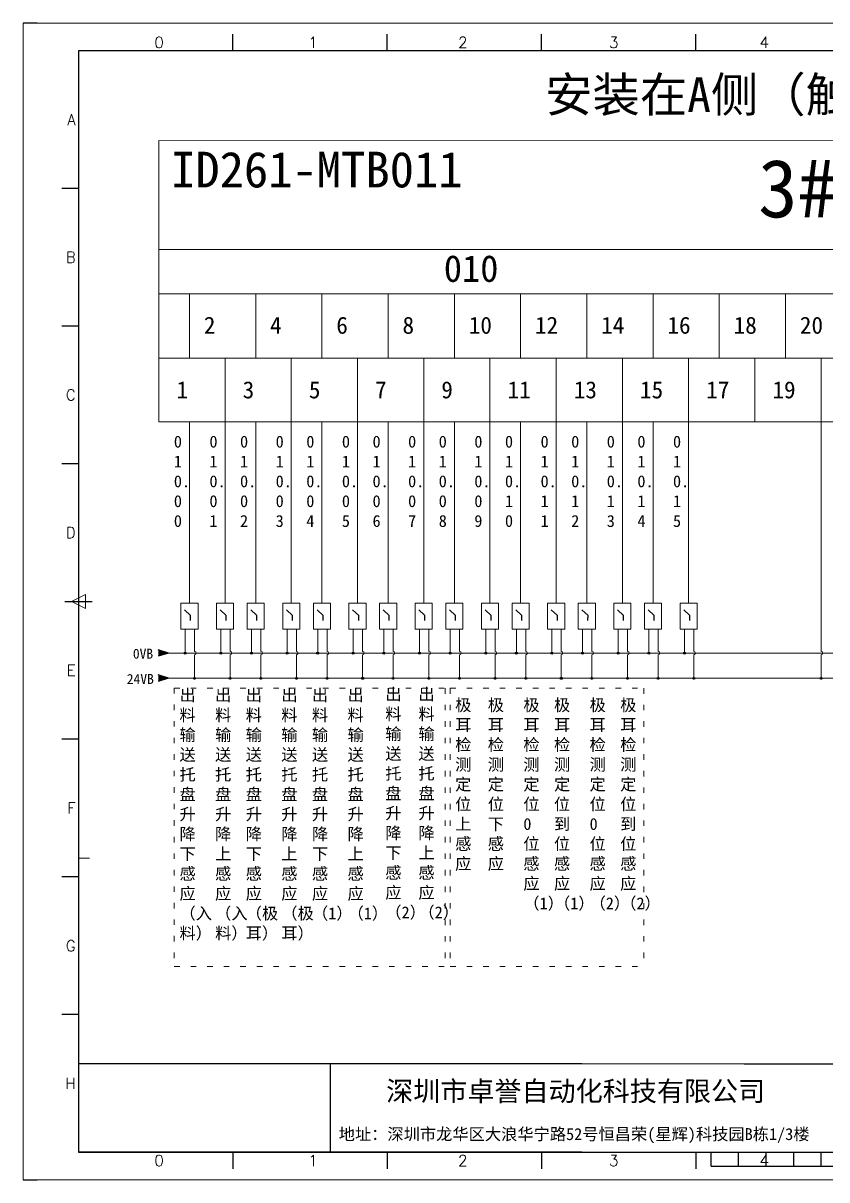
# Model space of a CAD drawing. Extents: x 35123 to 43919, y -4314 to -326.
# Drawn here: x 37283.1 to 37428.9, y -3963.9 to -3753.9 of the extents above; entities that cross this region are included whole.
import ezdxf
from ezdxf.enums import TextEntityAlignment as Align

# ---------------------------------------------------------------- set-up
doc = ezdxf.new("R2010")
doc.units = 0
doc.header["$MEASUREMENT"] = 0
doc.linetypes.add('2', pattern=[15, 1, -2, 1, -2, 1, -2, 1, -2, 1, -2])
doc.linetypes.add('ACAD_ISO02W100', pattern=[15, 12, -3])
for name, color, linetype in [('AE_BOR', 1, 'Continuous'), ('SYMS', 7, 'Continuous'), ('细实线层', 7, 'Continuous')]:
    doc.layers.add(name, color=color, linetype=linetype)
doc.styles.add('WD', font='romans.shx', dxfattribs={"bigfont": 'gbcbig.shx'})

# ---------------------------------------------------------------- blocks, each defined once
blk = doc.blocks.new('gb_a2_a')
for p, q in [((584, 410), (25, 410)), ((25, 410), (25, 10)), ((25, 10), (584, 10))]:
    blk.add_line(p, q)
at = {"lineweight": 9, "ltscale": 0.1}
blk.add_line((25, 116.86), (29, 116.86), dxfattribs=at)
at = {"layer": 'AE_BOR', "lineweight": 30}
for p, q in [((10, 420), (4.93, 420)), ((4.93, 0), (10, 0))]:
    blk.add_line(p, q, dxfattribs=at)
at = {"layer": 'AE_BOR', "color": 1, "lineweight": 15}
for p, q in [((4.93, 420), (598.93, 420)), ((4.93, 0), (4.93, 420)), ((22.5, 210), (27.5, 212.5)), ((27.5, 207.5), (22.5, 210)), ((27.5, 212.5), (27.5, 207.5)), ((598.93, 0), (4.93, 0))]:
    blk.add_line(p, q, dxfattribs=at)
at = {"layer": 'AE_BOR'}
for p, q in [((81, 410), (81, 416)), ((137, 410), (137, 416)), ((193, 410), (193, 416)), ((249, 410), (249, 416)), ((25, 360), (19, 360)), ((25, 310), (19, 310)), ((25, 260), (19, 260)), ((25, 160), (19, 160)), ((25, 110), (19, 110)), ((25, 60), (19, 60)), ((81, 10), (81, 4)), ((137, 10), (137, 4)), ((193, 10), (193, 4)), ((249, 10), (249, 4))]:
    blk.add_line(p, q, dxfattribs=at)
at = {"layer": 'AE_BOR', "color": 2, "lineweight": 30}
for p, q in [((20, 210), (30, 210)), ((254.5, 5), (254.5, 10)), ((264.5, 5), (264.5, 10)), ((274.5, 5), (274.5, 10)), ((284.5, 5), (284.5, 10)), ((294.5, 5), (294.5, 10)), ((254.5, 5), (354.5, 5))]:
    blk.add_line(p, q, dxfattribs=at)
at = {"layer": 'AE_BOR', "style": 'WD'}
for s, p in [('0', (54.27, 411)), ('1', (110.12, 411)), ('2', (164.42, 411)), ('3', (219.22, 411)), ('4', (273.82, 411)), ('0', (54.27, 5)), ('1', (110.12, 5)), ('2', (164.42, 5)), ('3', (219.22, 5)), ('4', (273.82, 5))]:
    blk.add_text(s, height=4, dxfattribs=at).set_placement(p, align=Align.CENTER)
for s, p in [('A', (24, 385)), ('B', (24, 335)), ('C', (24, 285)), ('D', (24, 235)), ('E', (24, 185)), ('F', (24, 135)), ('G', (24, 85)), ('H', (24, 35))]:
    blk.add_text(s, height=4, dxfattribs=at).set_placement(p, align=Align.MIDDLE_RIGHT)
blk = doc.blocks.new('WDDOT')
blk.add_hatch(color=256).paths.add_polyline_path([(0.5, 0, 1), (-0.5, 0, 1)])
blk.add_circle((0, 0), 0.5)

msp = doc.modelspace()

# ---------------------------------------------------------------- hatches: boundary and pattern name
for points in [[(37309.438, -3868.226), (37307.576, -3868.823), (37307.576, -3867.629)], [(37309.438, -3872.809), (37307.576, -3873.406), (37307.576, -3872.213)]]:
    msp.add_hatch(color=256).paths.add_polyline_path(points)
h = msp.add_hatch(color=256)
edge = h.paths.add_edge_path()
edge.add_arc((37312.482, -3868.234), 0.177, 0, 360)
h = msp.add_hatch(color=256)
edge = h.paths.add_edge_path()
edge.add_arc((37318.938, -3868.234), 0.177, 0, 360)
h = msp.add_hatch(color=256)
edge = h.paths.add_edge_path()
edge.add_arc((37324.495, -3868.234), 0.177, 0, 360)
h = msp.add_hatch(color=256)
edge = h.paths.add_edge_path()
edge.add_arc((37330.951, -3868.234), 0.177, 0, 360)
h = msp.add_hatch(color=256)
edge = h.paths.add_edge_path()
edge.add_arc((37336.508, -3868.234), 0.177, 0, 360)
h = msp.add_hatch(color=256)
edge = h.paths.add_edge_path()
edge.add_arc((37342.965, -3868.234), 0.177, 0, 360)
h = msp.add_hatch(color=256)
edge = h.paths.add_edge_path()
edge.add_arc((37348.521, -3868.234), 0.177, 0, 360)
h = msp.add_hatch(color=256)
edge = h.paths.add_edge_path()
edge.add_arc((37354.978, -3868.234), 0.177, 0, 360)
h = msp.add_hatch(color=256)
edge = h.paths.add_edge_path()
edge.add_arc((37360.534, -3868.234), 0.177, 0, 360)
h = msp.add_hatch(color=256)
edge = h.paths.add_edge_path()
edge.add_arc((37366.991, -3868.234), 0.177, 0, 360)
h = msp.add_hatch(color=256)
edge = h.paths.add_edge_path()
edge.add_arc((37372.548, -3868.234), 0.177, 0, 360)
h = msp.add_hatch(color=256)
edge = h.paths.add_edge_path()
edge.add_arc((37379.004, -3868.234), 0.177, 0, 360)
h = msp.add_hatch(color=256)
edge = h.paths.add_edge_path()
edge.add_arc((37384.561, -3868.234), 0.177, 0, 360)
h = msp.add_hatch(color=256)
edge = h.paths.add_edge_path()
edge.add_arc((37391.017, -3868.234), 0.177, 0, 360)
h = msp.add_hatch(color=256)
edge = h.paths.add_edge_path()
edge.add_arc((37396.574, -3868.234), 0.177, 0, 360)
h = msp.add_hatch(color=256)
edge = h.paths.add_edge_path()
edge.add_arc((37403.031, -3868.234), 0.177, 0, 360)
h = msp.add_hatch(color=256)
edge = h.paths.add_edge_path()
edge.add_arc((37314.187, -3872.818), 0.177, 0, 360)
h = msp.add_hatch(color=256)
edge = h.paths.add_edge_path()
edge.add_arc((37320.643, -3872.818), 0.177, 0, 360)
h = msp.add_hatch(color=256)
edge = h.paths.add_edge_path()
edge.add_arc((37326.2, -3872.818), 0.177, 0, 360)
h = msp.add_hatch(color=256)
edge = h.paths.add_edge_path()
edge.add_arc((37332.657, -3872.818), 0.177, 0, 360)
h = msp.add_hatch(color=256)
edge = h.paths.add_edge_path()
edge.add_arc((37338.213, -3872.818), 0.177, 0, 360)
h = msp.add_hatch(color=256)
edge = h.paths.add_edge_path()
edge.add_arc((37344.67, -3872.818), 0.177, 0, 360)
h = msp.add_hatch(color=256)
edge = h.paths.add_edge_path()
edge.add_arc((37350.226, -3872.818), 0.177, 0, 360)
h = msp.add_hatch(color=256)
edge = h.paths.add_edge_path()
edge.add_arc((37356.683, -3872.818), 0.177, 0, 360)
h = msp.add_hatch(color=256)
edge = h.paths.add_edge_path()
edge.add_arc((37362.24, -3872.818), 0.177, 0, 360)
h = msp.add_hatch(color=256)
edge = h.paths.add_edge_path()
edge.add_arc((37368.696, -3872.818), 0.177, 0, 360)
h = msp.add_hatch(color=256)
edge = h.paths.add_edge_path()
edge.add_arc((37374.253, -3872.818), 0.177, 0, 360)
h = msp.add_hatch(color=256)
edge = h.paths.add_edge_path()
edge.add_arc((37380.709, -3872.818), 0.177, 0, 360)
h = msp.add_hatch(color=256)
edge = h.paths.add_edge_path()
edge.add_arc((37386.266, -3872.818), 0.177, 0, 360)
h = msp.add_hatch(color=256)
edge = h.paths.add_edge_path()
edge.add_arc((37392.723, -3872.818), 0.177, 0, 360)
h = msp.add_hatch(color=256)
edge = h.paths.add_edge_path()
edge.add_arc((37398.279, -3872.818), 0.177, 0, 360)
h = msp.add_hatch(color=256)
edge = h.paths.add_edge_path()
edge.add_arc((37404.736, -3872.818), 0.177, 0, 360)
h = msp.add_hatch(color=256)
edge = h.paths.add_edge_path()
edge.add_arc((37427.845, -3872.818), 0.177, 0, 360)

# ---------------------------------------------------------------- linework, layer by layer
at = {"lineweight": 0}
for p, q in [((37561.462, -3775.222), (37307.689, -3775.204)), ((37307.699, -3826.245), (37307.689, -3775.204)), ((37433.388, -3803.005), (37307.687, -3803.005)), ((37313.256, -3814.686), (37313.256, -3803.005)), ((37325.269, -3814.686), (37325.269, -3803.005)), ((37337.282, -3814.686), (37337.282, -3803.005)), ((37349.295, -3814.686), (37349.295, -3803.005)), ((37361.309, -3814.686), (37361.309, -3803.005)), ((37373.322, -3814.686), (37373.322, -3803.005)), ((37385.335, -3814.686), (37385.335, -3803.005)), ((37397.348, -3814.686), (37397.348, -3803.005)), ((37409.361, -3814.686), (37409.361, -3803.005)), ((37421.375, -3814.686), (37421.375, -3803.005)), ((37307.699, -3814.686), (37433.388, -3814.686)), ((37307.699, -3814.686), (37313.256, -3814.686)), ((37319.712, -3826.245), (37319.712, -3814.686)), ((37331.726, -3826.245), (37331.726, -3814.686)), ((37343.739, -3826.245), (37343.739, -3814.686)), ((37355.752, -3826.245), (37355.752, -3814.686)), ((37367.765, -3826.245), (37367.765, -3814.686)), ((37379.778, -3826.245), (37379.778, -3814.686)), ((37391.792, -3826.245), (37391.792, -3814.686)), ((37403.805, -3826.245), (37403.805, -3814.686)), ((37415.818, -3826.245), (37415.818, -3814.686)), ((37427.831, -3826.245), (37427.831, -3814.686)), ((37307.699, -3826.245), (37433.387, -3826.245)), ((37313.256, -3826.245), (37313.256, -3859.16)), ((37313.256, -3826.245), (37313.256, -3859.16)), ((37319.712, -3826.245), (37319.712, -3859.16)), ((37319.712, -3826.245), (37319.712, -3859.16)), ((37319.712, -3826.245), (37319.712, -3859.16)), ((37325.269, -3826.245), (37325.269, -3859.16)), ((37325.269, -3826.245), (37325.269, -3859.16)), ((37325.269, -3826.245), (37325.269, -3859.16)), ((37331.726, -3826.245), (37331.726, -3859.16)), ((37331.726, -3826.245), (37331.726, -3859.16)), ((37331.726, -3826.245), (37331.726, -3859.16)), ((37337.282, -3826.245), (37337.282, -3859.16)), ((37337.282, -3826.245), (37337.282, -3859.16)), ((37337.282, -3826.245), (37337.282, -3859.16)), ((37343.739, -3826.245), (37343.739, -3859.16)), ((37343.739, -3826.245), (37343.739, -3859.16)), ((37343.739, -3826.245), (37343.739, -3859.16)), ((37349.295, -3826.245), (37349.295, -3859.16)), ((37349.295, -3826.245), (37349.295, -3859.16)), ((37349.295, -3826.245), (37349.295, -3859.16)), ((37355.752, -3826.245), (37355.752, -3859.16)), ((37355.752, -3826.245), (37355.752, -3859.16)), ((37361.309, -3826.245), (37361.309, -3859.16)), ((37361.309, -3826.245), (37361.309, -3859.16)), ((37367.765, -3826.245), (37367.765, -3859.16)), ((37367.765, -3826.245), (37367.765, -3859.16)), ((37373.322, -3826.245), (37373.322, -3859.16)), ((37373.322, -3826.245), (37373.322, -3859.16)), ((37379.778, -3826.245), (37379.778, -3859.16)), ((37385.335, -3826.245), (37385.335, -3859.16)), ((37391.792, -3826.245), (37391.792, -3859.16)), ((37397.348, -3826.245), (37397.348, -3859.16)), ((37403.805, -3826.245), (37403.805, -3859.16)), ((37427.845, -3826.245), (37427.845, -3867.924)), ((37312.482, -3863.891), (37312.482, -3868.234)), ((37314.187, -3863.891), (37314.187, -3867.924)), ((37318.938, -3863.891), (37318.938, -3868.234)), ((37320.643, -3863.891), (37320.643, -3867.924)), ((37324.495, -3863.891), (37324.495, -3868.234)), ((37326.2, -3863.891), (37326.2, -3867.924)), ((37330.951, -3863.891), (37330.951, -3868.234)), ((37332.657, -3863.891), (37332.657, -3867.924)), ((37336.508, -3863.891), (37336.508, -3868.234)), ((37338.213, -3863.891), (37338.213, -3867.924)), ((37342.965, -3863.891), (37342.965, -3868.234)), ((37344.67, -3863.891), (37344.67, -3867.924)), ((37348.521, -3863.891), (37348.521, -3868.234)), ((37350.226, -3863.891), (37350.226, -3867.924)), ((37354.978, -3863.891), (37354.978, -3868.234)), ((37356.683, -3863.891), (37356.683, -3867.924)), ((37360.534, -3863.891), (37360.534, -3868.234)), ((37362.24, -3863.891), (37362.24, -3867.924)), ((37366.991, -3863.891), (37366.991, -3868.234)), ((37368.696, -3863.891), (37368.696, -3867.924)), ((37372.548, -3863.891), (37372.548, -3868.234)), ((37374.253, -3863.891), (37374.253, -3867.924)), ((37379.004, -3863.891), (37379.004, -3868.234)), ((37380.709, -3863.891), (37380.709, -3867.924)), ((37384.561, -3863.891), (37384.561, -3868.234)), ((37386.266, -3863.891), (37386.266, -3867.924)), ((37391.017, -3863.891), (37391.017, -3868.234)), ((37392.723, -3863.891), (37392.723, -3867.924)), ((37396.574, -3863.891), (37396.574, -3868.234)), ((37398.279, -3863.891), (37398.279, -3867.924)), ((37403.031, -3863.891), (37403.031, -3868.234)), ((37404.736, -3863.891), (37404.736, -3867.924)), ((37309.438, -3868.226), (37565.782, -3868.226)), ((37314.187, -3868.529), (37314.187, -3872.809)), ((37320.643, -3868.529), (37320.643, -3872.809)), ((37326.2, -3868.529), (37326.2, -3872.809)), ((37332.657, -3868.529), (37332.657, -3872.809)), ((37338.213, -3868.529), (37338.213, -3872.809)), ((37344.67, -3868.529), (37344.67, -3872.809)), ((37350.226, -3868.529), (37350.226, -3872.809)), ((37356.683, -3868.529), (37356.683, -3872.809)), ((37362.24, -3868.529), (37362.24, -3872.809)), ((37368.696, -3868.529), (37368.696, -3872.809)), ((37374.253, -3868.529), (37374.253, -3872.809)), ((37380.709, -3868.529), (37380.709, -3872.809)), ((37386.266, -3868.529), (37386.266, -3872.809)), ((37392.723, -3868.529), (37392.723, -3872.809)), ((37398.279, -3868.529), (37398.279, -3872.809)), ((37404.736, -3868.529), (37404.736, -3872.809)), ((37427.845, -3868.529), (37427.845, -3872.809)), ((37309.438, -3872.809), (37565.782, -3872.809))]:
    msp.add_line(p, q, dxfattribs=at)
at = {"linetype": 'ACAD_ISO02W100'}
for p, q in [((37313.467, -3861.43), (37312.361, -3860.357)), ((37313.465, -3862.336), (37313.467, -3861.43)), ((37319.924, -3861.43), (37318.818, -3860.357)), ((37319.922, -3862.336), (37319.924, -3861.43)), ((37325.481, -3861.43), (37324.374, -3860.357)), ((37325.478, -3862.336), (37325.481, -3861.43)), ((37331.937, -3861.43), (37330.831, -3860.357)), ((37331.935, -3862.336), (37331.937, -3861.43)), ((37337.494, -3861.43), (37336.388, -3860.357)), ((37337.491, -3862.336), (37337.494, -3861.43)), ((37343.95, -3861.43), (37342.844, -3860.357)), ((37343.948, -3862.336), (37343.95, -3861.43)), ((37349.507, -3861.43), (37348.401, -3860.357)), ((37349.505, -3862.336), (37349.507, -3861.43)), ((37355.964, -3861.43), (37354.857, -3860.357)), ((37355.961, -3862.336), (37355.964, -3861.43)), ((37361.52, -3861.43), (37360.414, -3860.357)), ((37361.518, -3862.336), (37361.52, -3861.43)), ((37367.977, -3861.43), (37366.871, -3860.357)), ((37367.974, -3862.336), (37367.977, -3861.43)), ((37373.533, -3861.43), (37372.427, -3860.357)), ((37373.531, -3862.336), (37373.533, -3861.43)), ((37379.99, -3861.43), (37378.884, -3860.357)), ((37379.988, -3862.336), (37379.99, -3861.43)), ((37385.547, -3861.43), (37384.44, -3860.357)), ((37385.544, -3862.336), (37385.547, -3861.43)), ((37392.003, -3861.43), (37390.897, -3860.357)), ((37392.001, -3862.336), (37392.003, -3861.43)), ((37397.56, -3861.43), (37396.454, -3860.357)), ((37397.557, -3862.336), (37397.56, -3861.43)), ((37404.016, -3861.43), (37402.91, -3860.357)), ((37404.014, -3862.336), (37404.016, -3861.43))]:
    msp.add_line(p, q, dxfattribs=at)
for p, q in [((37309.438, -3868.226), (37307.576, -3867.629)), ((37309.438, -3868.226), (37307.576, -3868.823)), ((37309.438, -3872.809), (37307.576, -3872.213)), ((37309.438, -3872.809), (37307.576, -3873.406)), ((37338.766, -3942.785), (37338.766, -3958.87)), ((37413.88, -3958.87), (37473.83, -3958.87))]:
    msp.add_line(p, q)
at = {"linetype": '2', "lineweight": 0}
for p, q in [((37310.474, -3874.593), (37359.643, -3874.61)), ((37310.474, -3874.593), (37310.474, -3925.151)), ((37359.643, -3874.61), (37359.643, -3925.169)), ((37360.543, -3874.61), (37395.697, -3874.61)), ((37360.543, -3874.61), (37360.543, -3925.169)), ((37395.697, -3874.61), (37395.697, -3925.169)), ((37310.474, -3925.151), (37359.643, -3925.151)), ((37360.543, -3925.151), (37395.697, -3925.151))]:
    msp.add_line(p, q, dxfattribs=at)
at = {"ltscale": 2}
for p, q in [((37384.419, -3942.785), (37293.114, -3942.785)), ((37413.88, -3942.785), (37572.614, -3942.785)), ((37384.419, -3958.87), (37293.114, -3958.87))]:
    msp.add_line(p, q, dxfattribs=at)
at = {"lineweight": 9, "ltscale": 0.1}
for p, q in [((37384.419, -3942.785), (37413.88, -3942.785)), ((37384.419, -3958.87), (37413.88, -3958.87)), ((37412.523, -3958.87), (37412.523, -3958.87)), ((37412.523, -3958.87), (37412.523, -3958.87))]:
    msp.add_line(p, q, dxfattribs=at)
at = {"lineweight": 0}
for points in [[(37311.702, -3859.16), (37314.81, -3859.16), (37314.81, -3863.891), (37311.702, -3863.891)], [(37318.159, -3859.16), (37321.266, -3859.16), (37321.266, -3863.891), (37318.159, -3863.891)], [(37323.715, -3859.16), (37326.823, -3859.16), (37326.823, -3863.891), (37323.715, -3863.891)], [(37330.172, -3859.16), (37333.279, -3859.16), (37333.279, -3863.891), (37330.172, -3863.891)], [(37335.729, -3859.16), (37338.836, -3859.16), (37338.836, -3863.891), (37335.729, -3863.891)], [(37342.185, -3859.16), (37345.293, -3859.16), (37345.293, -3863.891), (37342.185, -3863.891)], [(37347.742, -3859.16), (37350.849, -3859.16), (37350.849, -3863.891), (37347.742, -3863.891)], [(37354.198, -3859.16), (37357.306, -3859.16), (37357.306, -3863.891), (37354.198, -3863.891)], [(37359.755, -3859.16), (37362.862, -3859.16), (37362.862, -3863.891), (37359.755, -3863.891)], [(37366.212, -3859.16), (37369.319, -3859.16), (37369.319, -3863.891), (37366.212, -3863.891)], [(37371.768, -3859.16), (37374.876, -3859.16), (37374.876, -3863.891), (37371.768, -3863.891)], [(37378.225, -3859.16), (37381.332, -3859.16), (37381.332, -3863.891), (37378.225, -3863.891)], [(37383.781, -3859.16), (37386.889, -3859.16), (37386.889, -3863.891), (37383.781, -3863.891)], [(37390.238, -3859.16), (37393.345, -3859.16), (37393.345, -3863.891), (37390.238, -3863.891)], [(37395.795, -3859.16), (37398.902, -3859.16), (37398.902, -3863.891), (37395.795, -3863.891)], [(37402.251, -3859.16), (37405.359, -3859.16), (37405.359, -3863.891), (37402.251, -3863.891)]]:
    msp.add_lwpolyline(points, close=True, dxfattribs=at)
for centre in [(37312.482, -3868.234), (37318.938, -3868.234), (37324.495, -3868.234), (37330.951, -3868.234), (37336.508, -3868.234), (37342.965, -3868.234), (37348.521, -3868.234), (37354.978, -3868.234), (37360.534, -3868.234), (37366.991, -3868.234), (37372.548, -3868.234), (37379.004, -3868.234), (37384.561, -3868.234), (37391.017, -3868.234), (37396.574, -3868.234), (37403.031, -3868.234), (37314.187, -3872.818), (37320.643, -3872.818), (37326.2, -3872.818), (37332.657, -3872.818), (37338.213, -3872.818), (37344.67, -3872.818), (37350.226, -3872.818), (37356.683, -3872.818), (37362.24, -3872.818), (37368.696, -3872.818), (37374.253, -3872.818), (37380.709, -3872.818), (37386.266, -3872.818), (37392.723, -3872.818), (37398.279, -3872.818), (37404.736, -3872.818), (37427.845, -3872.818)]:
    msp.add_circle(centre, 0.177)
for centre in [(37314.187, -3868.226), (37320.643, -3868.226), (37326.2, -3868.226), (37332.657, -3868.226), (37338.213, -3868.226), (37344.67, -3868.226), (37350.226, -3868.226), (37356.683, -3868.226), (37362.24, -3868.226), (37368.696, -3868.226), (37374.253, -3868.226), (37380.709, -3868.226), (37386.266, -3868.226), (37392.723, -3868.226), (37398.279, -3868.226), (37404.736, -3868.226), (37427.845, -3868.226)]:
    msp.add_arc(centre, 0.302, 270, 90, dxfattribs=at)
at = {"layer": '细实线层', "lineweight": 0}
for p, q in [((37422.633, -3794.967), (37307.693, -3794.991)), ((37422.633, -3794.967), (37428.172, -3794.967)), ((37433.388, -3794.967), (37428.172, -3794.967))]:
    msp.add_line(p, q, dxfattribs=at)

# ---------------------------------------------------------------- block references
at = {"xscale": 0.5, "yscale": 0.5, "zscale": 0.5}
msp.add_blockref('gb_a2_a', (37280.614, -3963.87), dxfattribs=at)
at = {"layer": 'SYMS', "lineweight": -3, "xscale": 0.2249999999999091, "yscale": 0.2250000000000227, "zscale": 0.225}
for p in [(37312.482, -3868.234), (37312.482, -3868.234), (37318.938, -3868.234), (37318.938, -3868.234), (37324.495, -3868.234), (37324.495, -3868.234), (37330.951, -3868.234), (37330.951, -3868.234), (37336.508, -3868.234), (37336.508, -3868.234), (37342.965, -3868.234), (37342.965, -3868.234), (37348.521, -3868.234), (37348.521, -3868.234), (37354.978, -3868.234), (37354.978, -3868.234), (37360.534, -3868.234), (37360.534, -3868.234), (37366.991, -3868.234), (37366.991, -3868.234), (37372.548, -3868.234), (37372.548, -3868.234), (37379.004, -3868.234), (37379.004, -3868.234), (37384.561, -3868.234), (37384.561, -3868.234), (37391.017, -3868.234), (37391.017, -3868.234), (37396.574, -3868.234), (37396.574, -3868.234), (37403.031, -3868.234), (37403.031, -3868.234), (37314.187, -3872.818), (37314.187, -3872.818), (37320.643, -3872.818), (37320.643, -3872.818), (37326.2, -3872.818), (37326.2, -3872.818), (37332.657, -3872.818), (37332.657, -3872.818), (37338.213, -3872.818), (37338.213, -3872.818), (37344.67, -3872.818), (37344.67, -3872.818), (37350.226, -3872.818), (37350.226, -3872.818), (37356.683, -3872.818), (37356.683, -3872.818), (37362.24, -3872.818), (37362.24, -3872.818), (37368.696, -3872.818), (37368.696, -3872.818), (37374.253, -3872.818), (37374.253, -3872.818), (37380.709, -3872.818), (37380.709, -3872.818), (37386.266, -3872.818), (37386.266, -3872.818), (37392.723, -3872.818), (37392.723, -3872.818), (37398.279, -3872.818), (37398.279, -3872.818), (37404.736, -3872.818), (37404.736, -3872.818), (37427.845, -3872.818), (37427.845, -3872.818)]:
    msp.add_blockref('WDDOT', p, dxfattribs=at)

# ---------------------------------------------------------------- texts
at = {"lineweight": 0, "attachment_point": 1}
for s, insert, char_height, width in [('{\\fSimSun|b0|i0|c134|p2;安装在A侧（触摸屏侧）配对区下}', (37377.771, -3763.694), 6.3, 141.24916), ('{\\fSimSun|b0|i0|c134|p2;ID261-MTB011}', (37309.903, -3777.216), 6.48, 79.50995), ('{\\fSimSun|b0|i0|c134|p2;3#-CN2}', (37416.412, -3778.605), 10.53, 52.20126), ('{\\fSimSun|b0|i0|c134|p2;010}', (37359.388, -3795.982), 4.86, 21.99547), ('{\\fSimSun|b0|i0|c134|p2;2}', (37315.857, -3807.168), 3.09582, 6.79376), ('{\\fSimSun|b0|i0|c134|p2;4}', (37327.87, -3807.168), 3.09582, 6.79376), ('{\\fSimSun|b0|i0|c134|p2;6}', (37339.883, -3807.168), 3.09582, 6.79376), ('{\\fSimSun|b0|i0|c134|p2;8}', (37351.896, -3807.168), 3.09582, 6.79376), ('{\\fSimSun|b0|i0|c134|p2;10}', (37363.91, -3807.168), 3.09582, 6.79376), ('{\\fSimSun|b0|i0|c134|p2;12}', (37375.923, -3807.168), 3.09582, 6.79376), ('{\\fSimSun|b0|i0|c134|p2;14}', (37387.936, -3807.168), 3.09582, 6.79376), ('{\\fSimSun|b0|i0|c134|p2;16}', (37399.949, -3807.168), 3.09582, 6.79376), ('{\\fSimSun|b0|i0|c134|p2;18}', (37411.962, -3807.168), 3.09582, 6.79376), ('{\\fSimSun|b0|i0|c134|p2;20}', (37423.976, -3807.168), 3.09582, 6.79376), ('{\\fSimSun|b0|i0|c134|p2;1}', (37310.881, -3818.893), 3.09582, 6.79376), ('{\\fSimSun|b0|i0|c134|p2;3}', (37322.894, -3818.893), 3.09582, 6.79376), ('{\\fSimSun|b0|i0|c134|p2;5}', (37334.908, -3818.893), 3.09582, 6.79376), ('{\\fSimSun|b0|i0|c134|p2;7}', (37346.921, -3818.893), 3.09582, 6.79376), ('{\\fSimSun|b0|i0|c134|p2;9}', (37358.934, -3818.893), 3.09582, 6.79376), ('{\\fSimSun|b0|i0|c134|p2;11}', (37370.947, -3818.893), 3.09582, 6.79376), ('{\\fSimSun|b0|i0|c134|p2;13}', (37382.96, -3818.893), 3.09582, 6.79376), ('{\\fSimSun|b0|i0|c134|p2;15}', (37394.974, -3818.893), 3.09582, 6.79376), ('{\\fSimSun|b0|i0|c134|p2;17}', (37406.987, -3818.893), 3.09582, 6.79376), ('{\\fSimSun|b0|i0|c134|p2;19}', (37419, -3818.893), 3.09582, 6.79376), ('{\\f@SimHei|b0|i0|c134|p49;0\\P1\\P0.\\P0\\P0}', (37310.416, -3828.767), 2.16, 3.85255), ('{\\f@SimHei|b0|i0|c134|p49;0\\P1\\P0.\\P0\\P1}', (37316.872, -3828.767), 2.16, 3.85255), ('{\\f@SimHei|b0|i0|c134|p49;0\\P1\\P0.\\P0\\P2}', (37322.429, -3828.767), 2.16, 3.85255), ('{\\f@SimHei|b0|i0|c134|p49;0\\P1\\P0.\\P0\\P3}', (37328.886, -3828.767), 2.16, 3.85255), ('{\\f@SimHei|b0|i0|c134|p49;0\\P1\\P0.\\P0\\P4}', (37334.442, -3828.767), 2.16, 3.85255), ('{\\f@SimHei|b0|i0|c134|p49;0\\P1\\P0.\\P0\\P5}', (37340.899, -3828.767), 2.16, 3.85255), ('{\\f@SimHei|b0|i0|c134|p49;0\\P1\\P0.\\P0\\P6}', (37346.455, -3828.767), 2.16, 3.85255), ('{\\f@SimHei|b0|i0|c134|p49;0\\P1\\P0.\\P0\\P7}', (37352.912, -3828.767), 2.16, 3.85255), ('{\\f@SimHei|b0|i0|c134|p49;0\\P1\\P0.\\P0\\P8}', (37358.469, -3828.767), 2.16, 3.85255), ('{\\f@SimHei|b0|i0|c134|p49;0\\P1\\P0.\\P0\\P9}', (37364.925, -3828.767), 2.16, 3.85255), ('{\\f@SimHei|b0|i0|c134|p49;0\\P1\\P0.\\P1\\P0}', (37370.482, -3828.767), 2.16, 3.85255), ('{\\f@SimHei|b0|i0|c134|p49;0\\P1\\P0.\\P1\\P1}', (37376.938, -3828.767), 2.16, 3.85255), ('{\\f@SimHei|b0|i0|c134|p49;0\\P1\\P0.\\P1\\P2}', (37382.495, -3828.767), 2.16, 3.85255), ('{\\f@SimHei|b0|i0|c134|p49;0\\P1\\P0.\\P1\\P3}', (37388.952, -3828.767), 2.16, 3.85255), ('{\\f@SimHei|b0|i0|c134|p49;0\\P1\\P0.\\P1\\P4}', (37394.508, -3828.767), 2.16, 3.85255), ('{\\f@SimHei|b0|i0|c134|p49;0\\P1\\P0.\\P1\\P5}', (37400.965, -3828.767), 2.16, 3.85255), ('{\\fSimSun|b0|i0|c134|p2;出料输送托盘升降下感应（入料）}', (37311.443, -3874.799), 2.16, 3.85255), ('{\\fSimSun|b0|i0|c134|p2;出料输送托盘升降上感应（入料）}', (37317.899, -3874.799), 2.16, 3.85255), ('{\\fSimSun|b0|i0|c134|p2;出料输送托盘升降下感应\\P（极耳）}', (37323.456, -3874.799), 2.16, 3.85255), ('{\\fSimSun|b0|i0|c134|p2;出料输送托盘升降上感应（极耳）}', (37329.912, -3874.799), 2.16, 3.85255), ('{\\fSimSun|b0|i0|c134|p2;出料输送托盘升降下感应（1）}', (37335.469, -3874.799), 2.16, 3.85255), ('{\\fSimSun|b0|i0|c134|p2;出料输送托盘升降上感应\\P（1）}', (37341.926, -3874.799), 2.16, 3.85255), ('{\\fSimSun|b0|i0|c134|p2;出料输送托盘升降下感应（2）}', (37348.776, -3874.623), 2.16, 3.85255), ('{\\fSimSun|b0|i0|c134|p2;出料输送托盘升降上感应\\P（2）}', (37354.783, -3874.623), 2.16, 3.85255), ('{\\fSimSun|b0|i0|c134|p2;极耳检测定位上感应}', (37361.449, -3876.581), 2.16, 3.85255), ('{\\fSimSun|b0|i0|c134|p2;极耳检测定位下感应}', (37367.362, -3876.581), 2.16, 3.85255), ('{\\fSimSun|b0|i0|c134|p2;极耳检测定位0位感应\\P（1）}', (37373.818, -3876.581), 2.16, 3.85255), ('{\\fSimSun|b0|i0|c134|p2;极耳检测定位到位感应\\P（1）}', (37379.375, -3876.581), 2.16, 3.85255), ('{\\fSimSun|b0|i0|c134|p2;极耳检测定位0位感应\\P（2）}', (37385.831, -3876.581), 2.16, 3.85255), ('{\\fSimSun|b0|i0|c134|p2;极耳检测定位到位感应\\P（2）}', (37391.388, -3876.581), 2.16, 3.85255)]:
    msp.add_mtext(s, dxfattribs=dict(at, insert=insert, char_height=char_height, width=width))
for s, insert, char_height, width, attachment_point in [('{\\fSimSun|b0|i0|c134|p2;0\\fSimSun|b0|i0|c0|p2;V\\fSimSun|b0|i0|c134|p2;B}', (37302.985, -3867.444), 1.8, 4.14086, 1), ('{\\fSimSun|b0|i0|c134|p2;24\\fSimSun|b0|i0|c0|p2;V\\fSimSun|b0|i0|c134|p2;B}', (37301.888, -3872.028), 1.8, 4.14086, 1), ('{\\fSimSun|b0|i0|c134|p2;深圳市卓誉自动化科技有限公司}', (37348.934, -3949.958), 3.6, 80.67766, 7), ('{\\fSimSun|b0|i0|c134|p2;地址：深圳市龙华区大浪华宁路52号恒昌荣(星辉)科技园B栋1/3楼}', (37340.322, -3957.218), 2.16, 89.25675, 7)]:
    msp.add_mtext(s, dxfattribs=dict(insert=insert, char_height=char_height, width=width, attachment_point=attachment_point))

doc.saveas('drawing.dxf')
